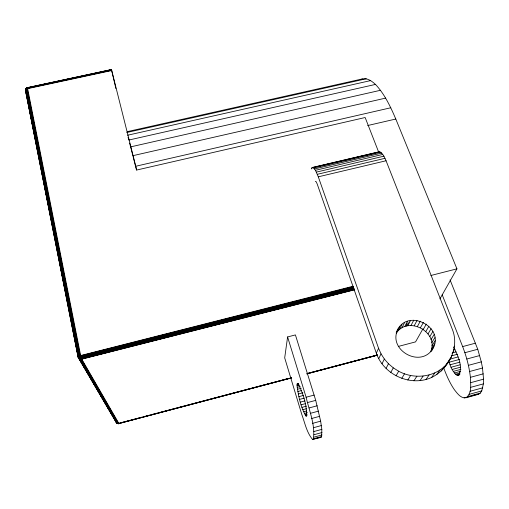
<?xml version="1.0" encoding="UTF-8"?>
<svg xmlns="http://www.w3.org/2000/svg" width="509" height="509" viewBox="0 0 509 509"><rect width="100%" height="100%" fill="white"/><g stroke="black" fill="none" stroke-linecap="round" stroke-linejoin="round"><path stroke-width="0.76" d="M353.201 286.217L78.914 356.001L78.087 356.758L78.233 357.528L116.306 422.521L117.331 423.004L116.586 422.884L78.055 356.936L25.482 90.57L25.59 89.336L26.264 88.566M26.137 92.294L25.488 89.896L26.303 88.407M26.958 88.248L27.359 88.203C27.2 87.465 25.437 88.318 25.685 89.781L78.361 356.383L79.97 358.667L81.72 359.176L354.398 289.856M313.264 439.471C315.631 425.454 309.23 410.89 306.1 397.23L287.598 336.939L295.417 334.916L315.72 400.367L320.645 421.166L321.822 429.38L321.643 436.55L321.077 437.333L312.52 439.413C306.66 432.44 304.885 422.909 301.818 414.517L284.696 357.872L287.598 336.939M297.052 385.707L297.231 383.697L297.95 383.5C303.237 393.304 306.927 405.189 306.558 416.305L306.163 416.292C300.564 407.257 298.478 396.167 297.052 385.707L299.349 385.103M443.689 367.886C446.533 375.527 449.816 383.073 454.454 389.811C457.311 393.349 460.861 398.732 466.104 397.714C472.276 393.196 470.513 383.977 470.405 377.328C469.234 366.785 466.454 356.472 462.643 346.591L442.213 294.838M315.3 181.344L316.114 181.662L317.171 183.921L376.342 353.195C383.722 374.809 410.642 387.056 431.581 377.487C448.696 369.044 460.002 347.342 452.145 328.897L386.07 160.761L383.92 156.18L381.712 153.094L380.662 152.21L378.772 151.86L312.265 167.506L311.292 168.912M466.104 397.714L478.549 394.303L480.324 393.082L481.749 390.906L483.391 383.869L483.55 379.173L482.5 368.02L481.304 361.867L477.754 349.263L450.064 279.912M116.147 422.196L117.121 423.329L118.941 423.564L118.953 423.233L117.223 423.38L116.262 421.993M118.941 423.564L81.72 359.176L79.455 358.521L78.189 356.574L25.552 90.042L25.813 88.827M431.594 350.688C448.105 327.497 405.189 305.801 396.212 332.918M433.833 346.744L430.684 351.674C439.152 332.154 408.11 315.332 396.428 332.975M27.448 87.713L26.074 88.42L25.876 89.533L78.609 356.192C80.632 360.359 82.623 360.156 80.607 355.365L27.448 87.713L111.49 69.625L136.698 170.038L365.157 117.522L378.721 152.248M291.498 377.888L118.96 423.513M27.48 87.771L27.117 87.802L27.168 88.77L80.136 355.498L81.72 359.176L79.398 358.883L78.208 357.203L80.702 355.823L353.341 286.65M398.102 329.03C387.133 349.327 419.632 368.408 432.376 349.467M25.647 89.1L25.482 90.57M25.552 90.144L25.59 89.571M25.59 89.336L25.552 90.825M376.342 353.195L378.569 348.283L318.29 176.814L315.446 170.311L313.697 167.976L312.265 167.506M378.747 358.66L381.025 353.831L378.569 348.283M396.244 333.115L396.867 331.83M397.281 331.734L399.832 326.517M382.011 363.782L384.346 359.023L381.025 353.831M399.425 329.597L402.008 324.348M401.945 327.86L404.566 322.591M404.763 326.581L407.435 321.294L406.265 326.123L410.528 320.485L407.811 325.785M25.552 89.393L25.914 88.617M25.52 89.711L27.518 88.343L111.643 70.236M26.124 88.413L25.806 89.469M386.057 368.427L388.462 363.738L384.346 359.023M410.992 325.499L413.766 320.193M414.224 325.722L417.049 320.422M390.785 372.467L393.279 367.842L388.462 363.738M417.412 326.46L420.294 321.173M420.472 327.688L423.405 322.413M396.078 375.801L398.668 371.22C414.682 380.051 437.174 377.284 448.327 362.045M422.947 328.833L415.554 341.889L398.305 346.438M439.903 298.91L456.936 268.847L395.798 119.03C390.518 106.731 384.74 94.286 375.483 84.418C371.907 81.154 367.447 77.801 362.306 78.933L127.231 131.653M423.316 329.374L426.3 324.125M425.861 331.461L428.896 326.244M428.037 333.904L431.11 328.725M401.811 378.34L404.502 373.797M429.781 336.634L432.885 331.486M444.917 366.754L447.85 361.924M431.04 339.573L434.171 334.464M407.824 380.007L410.617 375.489M431.772 342.627L434.921 337.569M431.963 345.726L435.119 340.712M431.6 348.773L434.756 343.798M413.963 380.764L416.871 376.259M420.078 380.592L423.087 376.081M426.001 379.485L429.112 374.961M431.581 377.487L434.788 372.932M453.64 347.399L454.512 346.165M436.677 374.643L439.967 370.043M452.075 353.621L453.379 351.802M441.163 371.036L444.516 366.385M448.715 360.728L451.305 357.14M25.768 88.865L27.352 87.682M25.679 89.145L27.473 88.076L111.579 69.975M25.755 89.26L26.264 88.719M116.357 422.336C117.153 423.711 121.002 424.881 116.917 422.724M25.94 88.642L27.448 87.866L111.528 69.771M111.719 70.541L27.575 88.661L26.131 89.304L25.482 90.309L78.106 357.095L116.771 423.068L118.864 423.507L117.522 423.52M377.99 152.388L378.772 151.86M361.148 79.614L362.306 78.933M116.771 423.068L118.864 423.507L117.751 423.539L80.276 359.214L80.645 358.718L354.608 289.01M27.028 87.745L26.436 88.254L26.436 89.094L79.277 355.816L80.231 357.986L81.72 359.176C79.048 359.92 77.572 356.943 80.925 356.764L353.583 287.547M117.515 423.24L118.864 423.507L117.35 423.412L79.824 359.08L80.295 358.444L353.812 288.838M27.251 87.656L26.805 87.917L26.786 88.916L79.69 355.651L80.517 357.865L81.72 359.176L79.385 358.648L78.087 356.758M118.864 423.507L118.502 423.583L81.364 359.087L354.442 289.646M470.64 387.349L483.391 383.869M313.837 431.562L321.822 429.38M470.093 391.275L482.78 387.813M314.078 434.705L322.025 432.529M469.139 394.354L481.749 390.906M314.053 437.104L321.962 434.94M313.779 438.701L321.643 436.55M467.79 396.511L480.324 393.082M312.52 439.413L319.582 437.479M464.132 397.943L466.308 397.344M467.765 396.95L469.947 396.352M471.398 395.951L475.762 394.755M311.642 418.493L319.697 416.311M470.405 377.328L483.251 373.841M312.609 423.348L320.645 421.166M470.742 382.66L483.55 379.173M313.347 427.745L321.357 425.562M301.952 407.353L306.513 406.125M448.588 360.926L451.006 367.256L460.111 364.807M309.135 407.938L317.202 405.768M302.772 409.7L306.583 408.67M451.006 367.256L452.126 369.464L460.486 367.212M468.414 365.341L481.304 361.867M303.58 411.768L306.634 410.948M452.126 369.464L453.29 371.392L460.906 369.337M304.344 413.512L307.404 412.684M453.29 371.392L454.461 372.982L460.569 371.335M305.037 414.873L307.137 414.307M310.471 413.308L318.539 411.132M454.461 372.982L455.606 374.191L460.2 372.951M305.654 415.808L307.054 415.433M455.606 374.191L456.688 374.974L459.582 374.191M469.616 371.506L482.5 368.02M456.688 374.974L457.686 375.311L459.862 374.726M27.492 87.593L26.621 88.261L27.371 88.121M27.117 87.802L27.537 87.637M298.898 396.657L303.447 395.442M451.273 355.918L457.324 354.296M464.87 352.712L477.754 349.263M306.1 397.23L314.142 395.079M299.578 399.387L304.127 398.165M449.689 359.189L458.005 356.962M300.329 402.129L304.885 400.907M449.002 362.249L459.595 359.411M466.817 359.017L479.713 355.556M307.665 402.53L315.72 400.367M301.124 404.808L305.686 403.586M449.956 364.832L459.799 362.185M297.135 384.034L298.668 383.627M297.071 384.486L298.605 384.079M297.173 387.324L300.221 386.516M297.428 389.29L301.226 388.278M462.643 346.591L475.495 343.168M297.803 391.542L301.602 390.53M453.455 350.039L454.97 349.638M298.299 394.017L302.855 392.802M453.029 352.712L456.058 351.904M119.723 423.036L142.005 417.145M143.544 416.737L149.691 415.109M151.23 414.701L157.376 413.079M158.91 412.672L176.585 408.002M178.125 407.594L184.271 405.966M185.804 405.558L191.957 403.936M193.49 403.529L199.636 401.906M201.176 401.499L203.479 400.888M205.019 400.481L211.165 398.859M212.698 398.452L218.851 396.823M220.384 396.416L226.53 394.793M228.07 394.386L234.216 392.763M235.756 392.356L238.059 391.745M239.593 391.338L245.745 389.716M247.279 389.309L253.425 387.68M254.964 387.273L261.111 385.65M262.65 385.243L264.954 384.632M266.493 384.225L268.797 383.621M270.33 383.213L272.639 382.603M274.173 382.195L276.482 381.585M278.016 381.177L280.319 380.573M281.859 380.166L288.005 378.537M307.213 373.46L309.523 372.849M311.056 372.442L317.209 370.819M318.742 370.412L344.103 363.706M345.636 363.299L351.783 361.676M353.322 361.269L359.469 359.647M361.008 359.239L370.997 356.599M372.531 356.192L377.144 354.97M291.161 377.869L118.966 423.399L118.043 423.202M307.302 373.6L377.258 355.104M306.838 373.829L377.614 355.085M118.909 423.564L291.593 377.901M306.895 373.861L377.551 355.167M430.881 275.49L456.936 268.847M353.469 287.095L80.81 356.294L78.908 357.083L78.431 357.935M353.679 287.999L81.046 357.229L79.429 357.897L79.022 358.622M353.755 288.431L79.97 358.113L79.398 358.883L117.121 423.329M354.614 289.335L81.001 358.934L80.753 359.271L118.304 423.628M312.933 167.506L379.669 151.797M311.718 167.983L315.574 167.079M317.113 166.717L320.193 165.991M324.048 165.081L330.984 163.453M334.839 162.543L339.458 161.455M345.624 160.004L350.249 158.916M351.789 158.553L354.875 157.828M356.415 157.466L358.724 156.925M360.27 156.562L363.35 155.837M367.205 154.927L374.14 153.292M313.697 167.976L380.662 152.21M314.543 168.918L381.712 153.094M315.446 170.311L382.813 154.424M316.388 172.118L383.92 156.18M317.342 174.307L385.02 158.305M318.29 176.814L386.07 160.761M367.651 125.538L395.798 119.03M133.065 156.441L135.566 166.29L390.791 107.762M385.644 98.11L132.874 155.684L130.609 146.885L380.497 90.284M127.524 135.241L370.717 80.575M375.483 84.418L128.822 140.039L128.077 137.296M126.741 132.512L366.295 78.761M27.461 87.618L111.465 69.542L115.893 88.56M49.424 83.228L52.529 82.56M56.41 81.72L59.515 81.052M61.067 80.721L64.172 80.053M65.725 79.716L71.158 78.545M72.711 78.214L74.263 77.877M96.78 73.035L99.885 72.367M108.423 70.528L111.528 69.86M118.33 423.157L118.826 423.596L118.692 423.297M457.686 375.311L458.564 375.19C463.394 366.843 457.852 355.708 454.009 347.73M476.488 394.558L478.549 394.303M27.085 88.006L26.264 88.235L26.131 89.304L78.914 356.001L79.97 358.113L81.72 359.176M27.391 88.082L26.379 88.254L27.162 87.936M320.288 437.282L321.077 437.333M116.548 422.381L116.682 422.063M393.279 367.842L398.668 371.22M116.586 422.884L116.122 421.929M25.514 90.487L26.099 91.957M129.617 143.08L130.412 146.121M135.566 166.29L136.527 170.095"/></g></svg>
